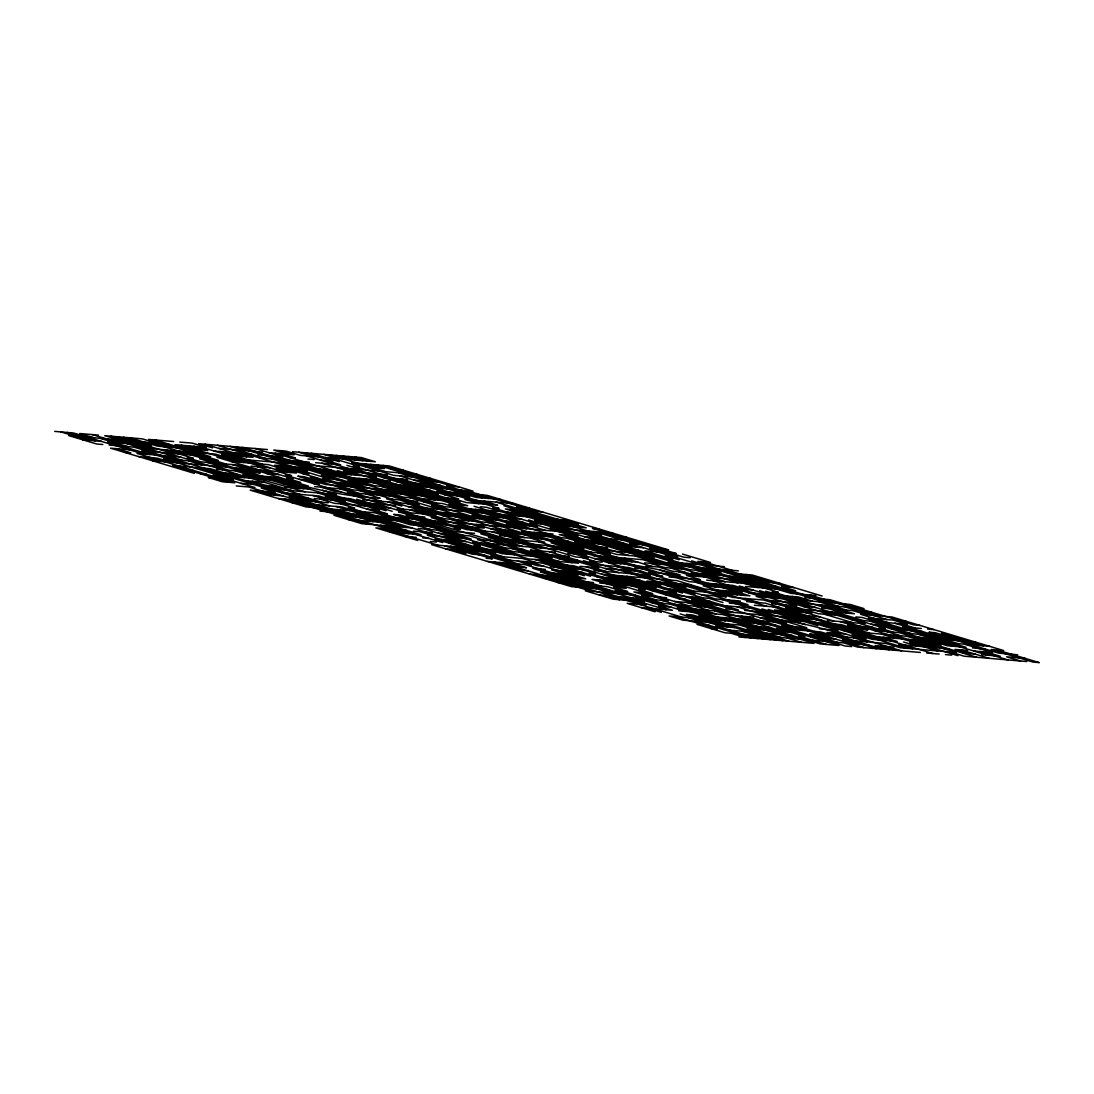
<?xml version="1.0" encoding="UTF-8"?>
<svg xmlns="http://www.w3.org/2000/svg" width="1094" height="1094" viewBox="0 0 1094 1094"><rect width="100%" height="100%" fill="white"/><g stroke="black" fill="none" stroke-linecap="round" stroke-linejoin="round"><path stroke-width="1.5" d="M54.7 431.392L73.476 432.992L143.287 453.969M98.515 435.125L79.739 433.525L93.701 437.723M173.618 441.538L148.579 439.405L218.39 460.383L199.614 458.783L297.363 488.143L309.875 489.209M179.867 442.085L192.394 443.152L206.356 447.337M267.497 449.566L198.643 443.685L212.605 447.884M292.522 451.699L361.362 457.579L375.338 461.777L350.299 459.644L336.337 455.446M124.99 440.39L68.662 435.576L96.587 443.973L102.85 444.506M131.253 440.923L168.804 444.137M218.868 448.417L262.683 452.15M268.933 452.684L293.971 454.831L280.009 450.632M319.01 456.964L300.235 455.364L286.272 451.166L273.746 450.099L287.708 454.297M325.26 457.497L331.523 458.03L359.447 466.427L353.184 465.894L423.009 486.871M344.036 459.111L337.786 458.577L323.81 454.379M82.624 439.774L101.4 441.374M189.016 448.868L157.727 446.188L129.803 437.805M214.055 451.002L226.567 452.068L240.53 456.266M232.831 452.601L251.606 454.215M257.869 454.748L276.645 456.348L374.38 485.722L418.195 489.456M289.158 457.415L295.421 457.948L281.459 453.764M307.934 459.029L314.197 459.562M320.446 460.095L332.973 461.162L305.048 452.766M109.113 445.039L134.138 447.186L329.622 505.907M140.401 447.719L146.651 448.253M228.017 455.2L221.754 454.666L263.654 467.247M234.28 455.733L253.056 457.333L239.094 453.148M259.305 457.866L309.383 462.147M315.633 462.68L340.672 464.827L326.709 460.629M365.711 466.96L384.486 468.56L370.524 464.376M390.736 469.094L403.262 470.174M129.324 449.771L110.549 448.171L194.335 473.333M148.1 451.371L141.851 450.837L183.737 463.432M179.402 454.051L154.363 451.904L112.477 439.323M204.428 456.184L185.652 454.584L171.69 450.386M241.979 459.398L216.954 457.251L272.803 474.03M248.242 459.931L292.043 463.678M304.57 464.745L379.673 471.158M417.224 474.358L385.922 471.692L330.073 454.913M124.511 452.355L130.774 452.902L116.812 448.704M180.838 457.169L137.037 453.436L234.772 482.796L222.26 481.729L208.298 477.531L214.547 478.064M230.916 461.449L268.468 464.663L296.392 473.046L271.353 470.912L257.391 466.714M306.019 467.863L274.717 465.196L344.542 486.174M312.269 468.396L331.044 470.01M387.372 474.823L356.083 472.143L342.121 467.945M431.186 478.557L393.635 475.357L351.748 462.762L389.3 465.976L473.073 491.151M138.473 456.554L157.249 458.167L171.211 462.352L227.538 467.165M169.775 459.234L163.512 458.701L233.323 479.678L227.073 479.131M176.025 459.767L194.8 461.367M251.128 466.181L269.903 467.781M282.43 468.847L301.206 470.461M319.981 472.061L326.231 472.594M332.494 473.128L338.757 473.661M382.558 477.408L407.597 479.541M413.86 480.088L426.373 481.155M438.885 482.222L432.636 481.688L376.774 464.909M152.435 460.752L164.962 461.818M233.801 467.699L265.09 470.379L293.028 478.762L286.765 478.228L300.727 482.427M302.641 473.579L308.905 474.112L280.98 465.729M327.68 475.726L340.193 476.793M346.456 477.326L390.271 481.073M396.52 481.606L402.783 482.139M409.047 482.673L421.559 483.739L491.37 504.717L497.633 505.25L483.671 501.052M434.072 484.806L440.335 485.339M459.111 486.953L452.848 486.42L383.037 465.442M216.475 469.23L222.725 469.764M247.764 471.897L228.988 470.297L215.026 466.099M266.539 473.497L279.052 474.577M316.604 477.777L310.354 477.244L324.316 481.442M341.643 479.924L322.867 478.31L392.678 499.288M435.521 487.938L347.906 480.457L361.868 484.642M448.034 489.004L441.785 488.471L399.884 475.89M460.56 490.071L466.81 490.604L536.634 511.582M186.623 469.682L192.886 470.215M211.662 471.815L217.925 472.348M224.174 472.882L236.701 473.948M249.213 475.028L242.95 474.495L305.062 491.808M255.476 475.562L280.502 477.695M299.277 479.295L311.804 480.375M318.053 480.909L330.566 481.975M336.829 482.509L349.342 483.575M355.605 484.109L368.117 485.175M424.445 489.989L430.708 490.522M468.259 493.736L436.971 491.069L450.933 495.254M474.522 494.269L487.035 495.336L668.557 549.872L662.294 549.338M200.585 473.866L206.848 474.413M219.361 475.48L225.624 476.013M250.663 478.146L238.136 477.08L210.212 468.697L172.661 465.483L228.509 482.263M256.912 478.68L275.688 480.293M281.951 480.827L288.214 481.36M313.24 483.493L319.503 484.027L305.541 479.842M357.054 487.24L325.766 484.56L297.828 476.177L304.091 476.711L359.94 493.49L378.715 495.09M407.118 491.521L363.317 487.774L321.417 475.193M419.645 492.587L438.407 494.187L354.634 469.011M444.67 494.72L469.709 496.867L455.747 492.669M500.997 499.534L475.958 497.401L420.11 480.622M245.849 480.745L264.625 482.345M283.401 483.945L308.426 486.092L238.615 465.114L201.064 461.9L187.101 457.702L193.364 458.249L165.426 449.853M314.689 486.625L402.305 494.105M408.568 494.638L439.856 497.319M446.12 497.852L458.632 498.919L374.859 473.743M471.158 499.985L514.959 503.732M241.036 483.329L253.548 484.396M266.061 485.476L272.324 486.009L300.248 494.392M284.837 487.076L291.1 487.609M341.164 491.89L334.914 491.356L320.952 487.158M353.69 492.956L347.427 492.423L361.389 496.621M391.242 496.17L384.979 495.623L343.092 483.042M416.267 498.303L403.754 497.237L375.83 488.84M422.53 498.837L441.306 500.437M485.121 504.184L466.345 502.584L452.383 498.385M522.672 507.397L528.922 507.931M236.222 485.927L248.735 486.994L276.659 495.377M405.204 500.355L417.717 501.435M423.98 501.968L442.755 503.568L526.529 528.744M480.307 506.768L486.556 507.315L514.481 515.698M524.108 510.515L505.332 508.915L631.006 546.672L643.518 547.738M530.371 511.048L542.884 512.115M281.473 492.792L319.024 496.006L346.948 504.389M331.55 497.073L350.326 498.673L392.213 511.254M362.839 499.739L419.166 504.553L377.28 491.972M462.967 508.3L431.679 505.619L445.641 509.818L464.417 511.418M469.23 508.833L481.743 509.9L537.605 526.679M488.006 510.433L500.519 511.5M506.782 512.033L525.558 513.647M531.821 514.18L538.07 514.713M282.922 495.924L270.409 494.844L256.447 490.659M307.961 498.057L289.185 496.457L372.958 521.619M314.21 498.591L339.249 500.724M358.025 502.337L395.577 505.537M408.089 506.604L439.391 509.284M470.68 511.951L483.192 513.031M495.705 514.098L564.559 519.978L578.521 524.176L572.258 523.643M278.108 498.508L328.173 502.789M390.763 508.136L334.436 503.322L320.474 499.124M434.578 511.869L397.026 508.669L410.988 512.867L436.014 515L394.127 502.419M440.827 512.416L447.09 512.949L516.901 533.927M453.354 513.483L459.603 514.016L473.565 518.214M478.379 515.616L472.129 515.083L541.94 536.06L548.203 536.593M484.642 516.149L503.418 517.763M509.681 518.296L522.194 519.363M540.969 520.963L534.706 520.429L576.593 533.01M547.232 521.496L553.482 522.029M292.071 502.707L298.334 503.24M304.583 503.773L310.846 504.307M317.11 504.84L342.135 506.987L495.732 553.126L470.693 550.993M367.174 509.12L373.437 509.654L387.399 513.852L381.136 513.318M404.725 512.334L398.462 511.787L440.362 524.382L446.612 524.915M442.277 515.534L479.828 518.747M486.092 519.281L498.604 520.347M504.867 520.881L511.117 521.414L525.079 525.612L531.342 526.146M517.38 521.947L523.643 522.481M554.932 525.161L529.893 523.028L725.377 581.748M561.195 525.694L586.22 527.828L516.409 506.85M598.746 528.908L592.483 528.361L676.256 553.537L670.007 553.003M349.848 510.638L306.033 506.905L250.184 490.126L268.96 491.726L352.733 516.888M356.097 511.171L374.873 512.785L430.735 529.564M424.951 517.052L406.175 515.452L552.06 557.94L539.547 556.873M475.015 521.332L431.2 517.599L445.162 521.783L501.49 526.597M493.791 522.946L481.278 521.865L299.756 467.329M518.829 525.079L506.303 524.012L520.265 528.197M556.381 528.279L550.118 527.746L578.042 536.142L559.266 534.542L629.077 555.52M562.631 528.826L581.406 530.426L637.269 547.205M587.669 530.959L612.708 533.093M319.995 511.089L332.521 512.17M338.771 512.703L363.81 514.836M370.073 515.37L401.361 518.05L471.172 539.027L427.371 535.281L511.144 560.456M589.119 534.091L601.632 535.157L503.896 505.784M620.407 536.757L626.671 537.291M409.06 521.701L333.957 515.288L361.882 523.684L411.959 527.964M415.323 522.235L434.099 523.848M452.875 525.448L484.163 528.115L414.352 507.151M490.427 528.662L515.465 530.795M553.003 534.009L521.715 531.328L591.539 552.306M584.305 536.675L621.857 539.889M628.106 540.422L634.37 540.956M347.919 519.486L379.221 522.153M391.734 523.233L397.997 523.766M441.798 527.499L410.51 524.833L382.585 516.436M454.325 528.58L460.574 529.113L376.801 503.937M535.677 535.527L466.837 529.646L438.913 521.25L407.624 518.583L393.649 514.385L399.912 514.918L455.76 531.698L474.536 533.298M554.453 537.127L592.004 540.34L689.753 569.701L708.529 571.3M598.268 540.874L623.307 543.007M648.332 545.154L629.556 543.54L839.002 606.473M418.209 528.498L443.248 530.631M493.312 534.911L480.799 533.845L522.686 546.426M499.575 535.445L555.902 540.258L583.827 548.641L571.314 547.574M562.166 540.792L568.415 541.325M612.23 545.072L574.678 541.858L616.565 554.439L654.116 557.653L528.457 519.896M618.493 545.605L624.742 546.138M656.044 548.805L649.781 548.272L677.706 556.668M407.146 530.549L375.844 527.882L417.744 540.463M413.395 531.082L419.658 531.616L433.621 535.814M425.922 532.149L432.171 532.682M438.434 533.216L469.723 535.896L483.698 540.094M519.8 540.176L488.498 537.496L516.436 545.892M576.128 544.99L551.089 542.843L620.9 563.82M582.377 545.523L607.416 547.656M613.679 548.19L626.192 549.256M632.455 549.79L638.705 550.337M663.743 552.47L644.968 550.87L672.892 559.253L666.629 558.719M389.82 532.067L396.069 532.6M502.461 541.694L477.435 539.561L505.36 547.944M508.724 542.227L565.051 547.041M590.09 549.174L652.667 554.521M671.442 556.135L665.193 555.602L679.155 559.786M690.218 557.735L683.969 557.202L600.182 532.026M403.782 536.265L416.294 537.332M422.558 537.865L428.807 538.398M441.333 539.479L466.359 541.612M430.257 541.53L436.52 542.063M449.032 543.13L467.808 544.744M499.096 547.41L524.135 549.544M555.424 552.224L542.911 551.157L528.949 546.959L472.622 542.145L528.47 558.925L540.997 559.991L624.77 585.167L643.545 586.767M567.95 553.29L574.2 553.824M580.463 554.357L586.726 554.89L558.788 546.508M592.975 555.437L643.053 559.704L657.015 563.902M699.381 564.518L668.078 561.851L682.041 566.036M724.406 566.665L711.893 565.584L697.931 561.4L710.444 562.466L682.519 554.07M469.258 547.862L431.706 544.662L571.328 586.603L577.591 587.15M475.507 548.395L500.546 550.542M525.585 552.675L513.059 551.608L485.134 543.212M531.834 553.208L544.361 554.275M550.61 554.808L569.386 556.422M594.425 558.555L606.938 559.622M613.201 560.155L638.24 562.302M644.489 562.836L663.265 564.436M669.528 564.969L707.08 568.183L721.042 572.381L714.779 571.847M713.343 568.716L738.368 570.849M445.668 548.846L458.181 549.926M514.508 554.726L501.996 553.66L474.071 545.277M533.284 556.34L520.771 555.273L436.985 530.098M558.323 558.473L577.099 560.073M602.124 562.22L589.611 561.154L715.285 598.91L740.31 601.044M608.387 562.754C632.838 563.984 656.619 568.702 680.126 574.883L648.838 572.217L662.8 576.401L656.537 575.868M645.939 565.954L658.451 567.034L672.413 571.218L684.94 572.299M683.49 569.167L664.714 567.567L650.752 563.369M727.305 572.914L752.33 575.047L822.155 596.025M484.669 555.191L472.143 554.111L444.219 545.728M553.509 561.072L578.535 563.205L536.648 550.624L530.399 550.091L572.285 562.672M591.061 564.272L628.612 567.485L670.499 580.066M634.862 568.018L647.388 569.085M709.965 574.432L691.189 572.832L719.127 581.215M760.043 578.712L716.228 574.965L590.555 537.209M486.105 558.309L492.368 558.843L450.482 546.262M504.881 559.909L542.433 563.123L584.319 575.704M548.696 563.656L573.735 565.803L727.319 611.943M579.984 566.336L592.51 567.403L606.473 571.601M605.023 568.47L642.575 571.683M742.703 580.23L692.639 575.95L678.677 571.765M755.229 581.297L761.479 581.83M780.254 583.444L767.742 582.364L725.855 569.783M487.555 561.441L506.331 563.041L520.293 567.239L526.556 567.772L456.731 546.795M512.594 563.574L525.106 564.641L622.842 594.015M543.882 566.254L537.619 565.721L523.657 561.523M550.145 566.788L587.697 569.988M593.946 570.521L650.274 575.335L538.576 541.776M669.049 576.948L675.313 577.482M706.601 580.148L775.455 586.028M794.217 587.628L787.967 587.095L746.081 574.514M507.78 566.172L514.03 566.706M545.332 569.372L532.805 568.306L644.516 601.864L632.004 600.797M570.357 571.519L551.581 569.906L579.519 578.302M576.62 572.053L582.883 572.586M601.659 574.186L645.46 577.933M701.787 582.746L689.275 581.666L605.502 556.504M708.05 583.28L733.089 585.413L747.052 589.611M745.602 586.48L789.417 590.227M527.992 570.904L521.742 570.357L493.818 561.974M546.768 572.504L540.518 571.971L610.329 592.948M553.031 573.037L578.07 575.171L564.107 570.972M596.845 576.784L640.646 580.517M671.948 583.198L690.724 584.798M728.276 588.011L703.237 585.864L731.161 594.261M734.525 588.545L753.301 590.145M815.892 595.492L790.853 593.358L735.004 576.565M529.441 574.022L535.704 574.555L591.553 591.334M541.968 575.088L554.48 576.155M560.743 576.702L566.993 577.235M573.256 577.769L585.769 578.835L529.92 562.056M635.833 583.116L592.032 579.369L619.956 587.765M642.096 583.649L660.872 585.249L646.91 581.051L665.685 582.664L693.61 591.047M667.135 585.782L685.911 587.396L644.024 574.801M748.487 592.729L798.565 597.009L812.527 601.208M804.815 597.543L817.341 598.623M823.591 599.156L829.854 599.69L913.627 624.852L919.89 625.385M543.403 578.22L593.481 582.5M599.731 583.034L618.507 584.634M662.321 588.381L681.097 589.981M687.36 590.514L706.136 592.114M712.385 592.647L749.937 595.861L694.088 579.082M768.713 597.461L756.2 596.394L812.049 613.173L774.497 609.973L872.246 639.334L891.022 640.934M781.225 598.541L774.976 597.994L761.014 593.81M787.489 599.074L850.079 604.421L864.041 608.606L770.162 600.592M557.366 582.418L607.443 586.685L663.292 603.478M651.245 590.432L676.283 592.565L620.435 575.786M701.322 594.712L713.835 595.779L769.684 612.558M583.854 587.683L596.367 588.75M602.63 589.283L608.879 589.816M646.431 593.03L633.918 591.95L647.88 596.148L666.656 597.748M665.207 594.63L709.021 598.377L722.984 602.562M746.573 601.577L765.349 603.177L932.909 653.528M771.612 603.724L796.637 605.857L712.864 580.682M802.9 606.391L815.413 607.457M821.676 607.99L827.939 608.524M840.452 609.604L852.964 610.671L866.927 614.869M865.491 611.737L871.74 612.271M635.368 595.081L585.29 590.801L613.228 599.197L625.741 600.264M679.169 598.828L685.432 599.362M704.208 600.962L710.471 601.495M729.247 603.095L748.022 604.708L734.06 600.51M754.272 605.242L779.311 607.375M798.087 608.975L785.574 607.908L799.536 612.107M804.35 609.522L823.126 611.122L865.012 623.703L827.461 620.503M829.375 611.655L854.414 613.789L826.49 605.406M599.266 594.999L611.778 596.066M618.042 596.599L624.291 597.133L666.178 609.727M630.554 597.666L668.106 600.879L640.181 592.483M674.355 601.413L693.131 603.013M699.394 603.56L705.657 604.093M749.458 607.826L711.907 604.626L670.02 592.032M837.088 615.32L818.312 613.707L790.388 605.324M855.864 616.92L862.113 617.454L904.013 630.035M899.665 620.667L905.928 621.201M650.78 602.397L682.068 605.078L709.992 613.461M713.356 607.744L688.331 605.611L604.544 580.435M725.883 608.825L732.132 609.358M744.658 610.425L775.947 613.091M782.196 613.625L788.459 614.158M794.723 614.705L819.748 616.838M851.05 619.505L857.299 620.052M670.991 607.129L664.742 606.596L636.817 598.213M789.909 617.289L796.172 617.823M802.422 618.356L821.197 619.97M871.275 624.236L890.051 625.85M908.813 627.45L921.339 628.517M927.589 629.05L933.852 629.583M641.152 607.58L672.441 610.261L658.479 606.062M678.704 610.794L697.48 612.394M703.729 612.927L722.505 614.541L750.429 622.924L775.468 625.071M753.807 617.207L728.768 615.074L714.806 610.876M760.056 617.741C787.188 619.628 813.553 625.508 839.495 633.535M791.359 620.421L803.871 621.488M810.134 622.021L841.423 624.688L869.347 633.084M853.935 625.768L872.711 627.368M891.487 628.968L922.789 631.648M705.179 616.059L698.916 615.525L782.702 640.687M711.442 616.592L748.993 619.806M761.506 620.872L786.545 623.006L758.621 614.623M824.097 626.219L830.346 626.753M842.872 627.819L855.385 628.886M874.161 630.486L899.2 632.633L941.086 645.214L909.798 642.547L937.722 650.93M905.449 633.166L924.225 634.766M737.917 621.857L669.077 615.977L683.039 620.175L720.59 623.375M819.283 628.804L838.059 630.404L768.234 609.44M844.308 630.951L856.834 632.017M863.084 632.551L906.899 636.298L976.71 657.262M913.162 636.831L925.674 637.898L953.599 646.28M931.938 638.431L963.226 641.098M969.489 641.645L975.739 642.178M726.854 623.908L739.366 624.989L781.253 637.57M745.629 625.522L770.655 627.655M808.206 630.869L795.694 629.788L781.731 625.604L806.757 627.737L736.946 606.76M814.469 631.402L820.732 631.935L876.581 648.715M845.758 634.069L826.982 632.469L882.831 649.248M858.27 635.135L852.021 634.602L865.983 638.8M864.534 635.669L870.797 636.216M877.046 636.749L902.085 638.882M908.348 639.416L914.598 639.949L956.498 652.544M927.124 641.016L933.373 641.563M945.9 642.629L952.149 643.163M970.925 644.763L958.412 643.696L902.564 626.917M989.701 646.363L977.188 645.296L935.302 632.715L929.038 632.182L998.863 653.159L1017.639 654.759M703.264 624.906L709.514 625.44M734.553 627.573L715.777 625.973L757.663 638.554M772.104 630.787L747.065 628.64L788.952 641.234M778.367 631.32L790.88 632.387M859.72 638.267L828.431 635.587L800.507 627.204M972.375 647.894L984.887 648.961M710.963 628.558L717.226 629.091L675.34 616.51M729.739 630.171L754.778 632.305M761.027 632.838L792.329 635.505M811.105 637.118L836.131 639.252M848.657 640.318L842.394 639.785L856.356 643.983M854.906 640.852L886.208 643.532L900.171 647.73L950.235 651.997L964.197 656.195L1026.787 661.542M948.785 648.879L898.721 644.598L912.683 648.797M967.561 650.479L955.048 649.412L969.01 653.61M973.824 651.012L992.6 652.626L964.676 644.229M737.438 633.823L762.477 635.97M774.99 637.036L800.029 639.169M812.541 640.236L843.843 642.916L857.805 647.115L920.382 652.462M850.093 643.45L868.868 645.05M893.907 647.197L875.132 645.583L889.094 649.781M962.747 653.077L975.274 654.144M981.523 654.677L1000.299 656.277L986.337 652.079M1025.338 658.424L1006.562 656.81L1020.524 661.008M738.888 636.954L813.991 643.368L730.218 618.192M851.542 646.581L845.279 646.034L747.544 616.674M926.645 652.995L939.158 654.062M945.421 654.595L951.684 655.128M355.112 457.046L369.075 461.244M704.18 561.933L732.118 570.316M941.565 633.248L983.451 645.829M997.413 650.027L1039.3 662.608L1033.037 662.075L991.15 649.494L1003.663 650.561L891.966 617.002L860.677 614.322L888.601 622.718M348.849 456.513L362.811 460.711M446.598 485.886L488.485 498.467M781.704 586.562L795.666 590.76M809.628 594.958L879.453 615.936M342.586 455.979L356.562 460.177M398.448 472.758L482.222 497.934M496.184 502.132L579.97 527.294M593.933 531.493L635.819 544.074M691.668 560.866L831.303 602.808M845.265 607.006L887.152 619.587M901.114 623.785L915.076 627.983M364.261 463.829L378.223 468.027M894.851 623.252L950.713 640.031M511.595 509.448L567.444 526.228M818.777 601.741L846.715 610.137M686.854 563.451L770.641 588.627M980.087 651.545L1008.012 659.942M401.334 479.008L499.083 508.382L492.82 507.848L520.744 516.231M513.045 512.58L568.894 529.359M792.302 596.476L806.264 600.674M820.226 604.873L848.151 613.255M917.975 634.233L987.786 655.21M311.298 453.313L339.222 461.695M464.895 499.452L478.857 503.65M730.19 579.164L758.115 587.546M841.901 612.722L772.077 591.745L778.34 592.278L582.856 533.544L507.753 527.13L410.018 497.77M869.826 621.118L911.712 633.699M346.935 465.36L360.897 469.558M696.003 570.234L737.903 582.828M765.827 591.211L807.714 603.806M835.638 612.189L863.563 620.585L907.377 624.318L893.415 620.134L868.376 617.987L966.111 647.361L947.349 645.747L877.525 624.77M961.311 649.945L989.236 658.342M298.785 452.232L312.747 456.43M508.231 515.165L536.156 523.561M703.716 573.899L717.678 578.097M759.564 590.678L885.237 628.435L878.974 627.901L892.936 632.1M306.484 455.897L376.309 476.875L345.007 474.194L275.196 453.231M404.233 485.257L460.082 502.05M474.044 506.235L515.93 518.829M739.339 585.946L809.163 606.924M370.046 476.341L467.781 505.702L449.005 504.102L476.943 512.498M565.53 535.075L593.454 543.458M635.341 556.053L677.227 568.634M788.938 602.192L830.825 614.787M858.749 623.17L900.635 635.751M321.896 463.213L461.531 505.168M475.493 509.366L545.304 530.344M670.978 568.101L698.902 576.483M824.561 614.24L852.499 622.636M866.462 626.835L880.424 631.033M894.386 635.217L936.273 647.812M343.571 471.076L357.533 475.275M371.495 479.459L497.155 517.216M566.979 538.193L608.866 550.788M720.563 584.346L762.45 596.927M846.236 622.103L957.934 655.662M337.308 470.543L351.27 474.741M365.232 478.926L435.043 499.903M490.905 516.683L560.716 537.66M686.376 575.417L700.351 579.615L681.576 578.015L667.6 573.817M714.314 583.813L742.238 592.196M839.973 621.57L867.898 629.953L861.648 629.419L847.686 625.235M881.86 634.151L895.822 638.349M358.969 478.393L414.831 495.172M540.491 532.928L610.302 553.906L535.212 547.492L409.539 509.736M624.277 558.104L652.202 566.501M833.724 621.036L763.899 600.059L732.611 597.379L718.649 593.194M903.535 642.014L917.497 646.198M254.97 448.499L282.895 456.882M296.857 461.08L310.819 465.278M324.795 469.476L366.681 482.057M380.644 486.256L436.492 503.035M450.454 507.233L492.341 519.814M534.241 532.395L631.976 561.769M659.901 570.152L715.749 586.931M743.674 595.327L729.712 591.129L704.686 588.996L676.762 580.599L651.723 578.466L623.799 570.07M883.309 637.282L897.271 641.481M388.343 489.907L444.191 506.686M597.789 552.839L625.713 561.236M695.538 582.213L709.5 586.398M723.462 590.596L737.424 594.794M242.458 447.419L396.055 493.572M745.123 598.459L759.086 602.644M773.048 606.842L884.759 640.4M236.195 446.885L333.943 476.259M487.527 522.399L655.087 572.75M710.936 589.529L766.798 606.308M780.76 610.507L808.685 618.889M822.647 623.088L906.42 648.263M229.945 446.352L243.907 450.55M271.832 458.947L285.794 463.131M509.202 530.262L537.127 538.645M237.644 450.017L265.568 458.413M279.531 462.598L307.455 470.994M530.863 538.111L544.826 542.309L526.05 540.709L498.126 532.313M600.688 559.089L614.65 563.287M684.461 584.264L726.348 596.845L720.098 596.312L664.236 579.533M217.419 445.285L329.13 478.844M468.752 520.799L398.941 499.821L386.428 498.755L400.39 502.953M496.69 529.195L524.614 537.578M761.985 608.893L817.833 625.686M831.796 629.87L901.606 650.848M406.64 503.486L448.54 516.067M476.464 524.464L518.351 537.045M546.275 545.441L588.162 558.022L575.649 556.955L491.876 531.78M616.086 566.418L630.062 570.603M797.608 620.954L783.646 616.756L677.254 607.662L719.141 620.257M853.47 637.734L867.433 641.932M881.395 646.116L895.357 650.315M204.906 444.219L246.793 456.8M358.504 490.358L372.466 494.556M581.912 557.489L595.874 561.687M721.534 599.444L805.321 624.606M833.245 633.002L847.207 637.2M338.278 485.64L352.241 489.825M366.203 494.023L380.165 498.221C343.844 496.553 308.74 488.444 274.252 477.162M449.976 519.199L463.938 523.397M757.171 611.491L771.133 615.69M220.318 451.535L262.204 464.129M276.167 468.314L290.129 472.512M387.864 501.886L401.84 506.071M415.802 510.269L443.726 518.665M457.689 522.864L485.613 531.246M513.537 539.643L541.462 548.026M583.348 560.62L597.31 564.805M653.173 581.584L695.059 594.179M283.866 471.979L200.093 446.803L175.054 444.67L202.978 453.066M339.728 488.758L381.615 501.353M549.174 551.691L618.985 572.668M674.834 589.447L702.758 597.83M193.829 446.27L207.792 450.468L201.542 449.935L187.58 445.737M277.616 471.446L291.578 475.644L285.315 475.111L383.064 504.471M375.351 500.806L403.276 509.202M459.138 525.982L514.987 542.761M556.873 555.355L598.76 567.936M626.684 576.319L682.547 593.112M696.509 597.297L738.395 609.891M766.32 618.274L864.055 647.648M243.429 462.516L215.504 454.133L152.914 448.786L111.027 436.191M690.246 596.763L801.957 630.322M829.881 638.718L815.919 634.52L809.656 633.987L837.58 642.383M181.317 445.203L237.166 461.983M586.247 566.87L656.058 587.847M356.576 499.206L384.5 507.602M607.908 574.719L677.733 595.697M691.695 599.895L733.582 612.476M154.842 439.938L210.691 456.718M322.388 490.276L336.35 494.474L261.247 488.061L275.223 492.259M489.948 540.627L559.759 561.605M741.281 616.141L839.03 645.501L820.254 643.901L764.405 627.122M232.352 464.581L260.276 472.964L254.027 472.43L240.065 468.232M330.101 493.941L385.95 510.72M511.623 548.477L595.396 573.653L589.133 573.119L644.995 589.898L638.732 589.365L652.694 593.563M609.358 577.851L762.956 623.99M776.918 628.188L804.842 636.585L798.579 636.052L826.503 644.434M170.24 447.268L142.316 438.872L104.764 435.658L174.589 456.636M184.202 451.453L226.102 464.047M267.989 476.628L379.686 510.187M421.587 522.782L463.473 535.363M519.322 552.142L575.171 568.921M686.882 602.479L700.844 606.678M742.73 619.259L784.617 631.853M150.028 442.537L303.612 488.676M317.575 492.874L345.513 501.271M694.581 606.144L708.543 610.343M325.287 496.539L423.022 525.899M534.734 559.458L590.582 576.237M702.293 609.809L716.255 613.994M123.54 437.272L151.464 445.655L107.663 441.921L149.55 454.502M207.327 462.434L221.289 466.632M235.251 470.83L263.175 479.213M444.697 533.763L458.659 537.947M598.295 579.902L626.219 588.298L613.693 587.232L627.655 591.416M723.954 617.659L793.765 638.636M117.29 436.738L173.139 453.518M312.775 495.459L326.737 499.657M340.699 503.855L354.661 508.054L348.398 507.52L390.284 520.101M424.472 529.031L480.321 545.81M494.283 550.008L508.245 554.193M536.183 562.589L522.221 558.391L490.919 555.725L518.843 564.107M661.843 600.346L759.592 629.706M787.516 638.103L801.478 642.301M166.876 452.984L292.549 490.741M446.147 536.88L460.109 541.079M641.617 595.615L655.593 599.813M669.555 604.011L725.404 620.79M188.551 460.834L202.513 465.032M230.437 473.415L244.4 477.613M168.326 456.102L182.288 460.3M252.099 481.278L280.023 489.661M293.999 493.859L321.923 502.255M335.885 506.454L405.696 527.417M447.583 540.012L503.445 556.791M517.407 560.99L531.369 565.174M559.294 573.571L601.18 586.152M615.143 590.35L684.953 611.327M92.252 434.591L120.176 442.988M357.547 514.303L399.433 526.884M776.439 640.154L692.666 614.992L686.403 614.459L728.289 627.04M99.951 438.256L127.889 446.639M197.699 467.617L309.397 501.189M337.321 509.572L421.108 534.747L402.332 533.134L290.621 499.575M435.07 538.945L476.957 551.526M742.252 631.238L770.19 639.621M386.92 525.817L442.769 542.597M680.14 613.912L722.04 626.506M749.964 634.889L763.927 639.087M213.111 474.946L254.998 487.527M380.657 525.284L408.595 533.681M548.217 575.622L590.104 588.216M604.066 592.415L645.966 604.996L627.19 603.396L655.115 611.778M687.852 617.577L701.815 621.775M67.213 432.458L95.137 440.841M500.067 562.507L681.589 617.043M695.552 621.242L751.414 638.021M60.963 431.925L88.888 440.308M144.736 457.087L158.698 461.285M284.372 499.042L368.145 524.217M382.107 528.416L437.956 545.195M451.918 549.393L465.894 553.578M605.515 595.533L619.477 599.731M647.402 608.114L661.364 612.312M745.151 637.487L731.189 633.289L724.925 632.756L697.001 624.359"/></g></svg>
